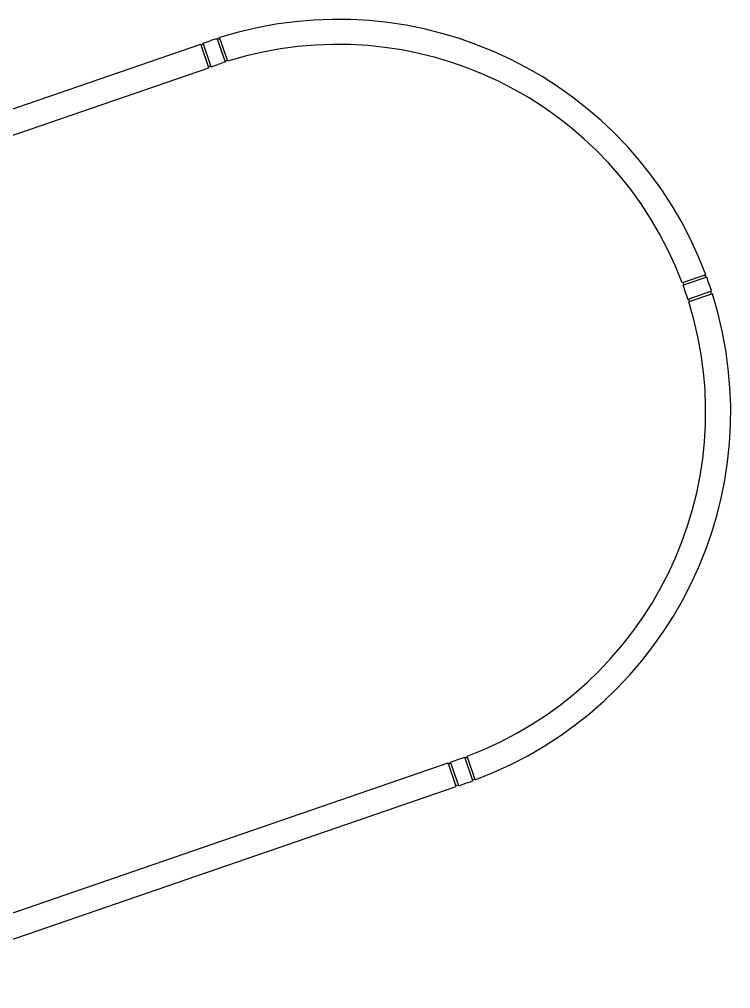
# Model space of a CAD drawing. Extents: x 809434 to 809707, y 818708 to 819364.
# Drawn here: x 809644.338 to 809645.76, y 818756.707 to 818758.645 of the extents above; entities that cross this region are included whole.
import ezdxf

# ---------------------------------------------------------------- set-up
doc = ezdxf.new("R2010")
doc.units = 0
doc.layers.add('MMH294_S', color=7, linetype='Continuous')

msp = doc.modelspace()

# ---------------------------------------------------------------- linework, layer by layer
at = {"layer": 'MMH294_S'}
for p, q in [((809644.7054, 818758.5975), (809644.7196, 818758.6024)), ((809644.7501, 818758.5598), (809644.7338, 818758.6071)), ((809644.7549, 818758.5614), (809644.7386, 818758.6086)), ((809643.527, 818758.1917), (809644.7007, 818758.5959)), ((809644.717, 818758.5486), (809644.7007, 818758.5959)), ((809644.7013, 818758.594), (809644.7061, 818758.5956)), ((809644.7217, 818758.5502), (809644.7054, 818758.5975)), ((809643.5432, 818758.1444), (809644.717, 818758.5486)), ((809644.7163, 818758.5505), (809644.7211, 818758.5521)), ((809644.7217, 818758.5502), (809644.7359, 818758.5551)), ((809645.7107, 818758.1345), (809645.6634, 818758.1183)), ((809645.7124, 818758.1299), (809645.6651, 818758.1136)), ((809645.7222, 818758.1015), (809645.6749, 818758.0852)), ((809645.7237, 818758.0967), (809645.6764, 818758.0804)), ((809645.2003, 818757.1603), (809645.2145, 818757.1652)), ((809645.2449, 818757.1229), (809645.2286, 818757.1702)), ((809645.2496, 818757.1247), (809645.2333, 818757.172)), ((809644.0218, 818756.7545), (809645.1956, 818757.1587)), ((809645.2118, 818757.1114), (809645.1956, 818757.1587)), ((809645.1962, 818757.1568), (809645.2009, 818757.1584)), ((809645.2166, 818757.113), (809645.2003, 818757.1603)), ((809644.0381, 818756.7072), (809645.2118, 818757.1114)), ((809645.2112, 818757.1133), (809645.2159, 818757.1149)), ((809645.2166, 818757.113), (809645.2308, 818757.1179))]:
    msp.add_line(p, q, dxfattribs=at)
for radius, start, end in [(0.785, 20.4599, 107.5401), (0.785, 107.9051, 109), (0.783, 107.5363, 107.9023), (0.735, 20.5593, 107.4407), (0.735, 107.8306, 109), (0.737, 107.445, 107.8338), (0.783, 20.0977, 20.4637), (0.735, 17.8306, 20.1694), (0.737, 20.1662, 20.555), (0.785, 17.9051, 20.0949), (0.785, 290.4599, 17.5401), (0.783, 17.5363, 17.9023), (0.735, 290.5593, 17.4407), (0.737, 17.445, 17.8338), (0.735, 289, 290.1694), (0.737, 290.1662, 290.555), (0.783, 290.0977, 290.4637), (0.785, 289, 290.0949)]:
    msp.add_arc((809644.9752, 818757.8601), radius, start, end, dxfattribs=at)

doc.saveas('drawing.dxf')
